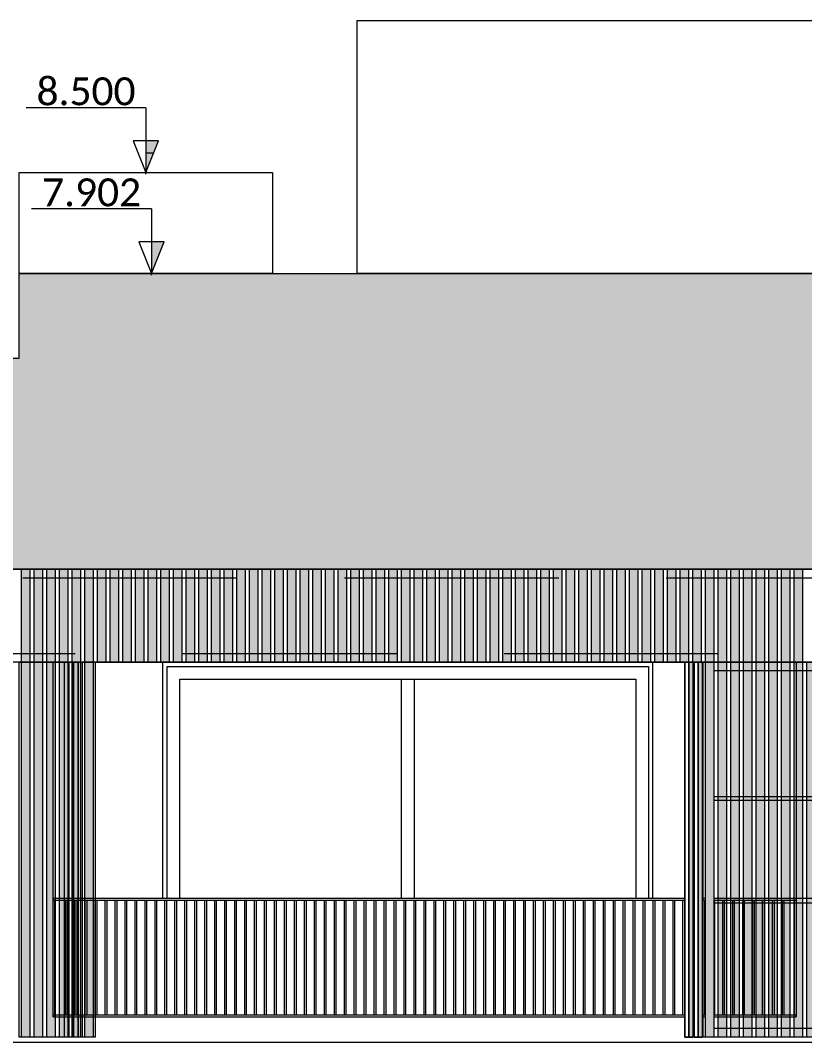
# Model space of a CAD drawing. Header units: metres. Extents: x -197 to 1099, y -24 to 14.
# Drawn here: x 746.5 to 751.15, y 3.36 to 9.4 of the extents above; entities that cross this region are included whole.
import ezdxf
from ezdxf.enums import TextEntityAlignment as Align

# ---------------------------------------------------------------- set-up
doc = ezdxf.new("R2010")
doc.units = ezdxf.units.M
doc.header["$LTSCALE"] = 0.001
doc.header["$PDMODE"] = 34
doc.header["$PDSIZE"] = 0.01
doc.linetypes.add('HIDDENX2', pattern=[19.05, 12.7, -6.35])
doc.layers.get('0').update_dxf_attribs({"lineweight": 13, "true_color": 0x000000})
for name, color, linetype, lineweight, true_color in [('Jach-Anotaciones-CalidaddeLínea  0.13', 7, 'Continuous', 13, 0x000000), ('Jach-Anotaciones-CalidaddeLínea 0.09', 7, 'Continuous', 9, 0x000000), ('Jach-Anotaciones-CalidaddeLínea 0.18', 7, 'Continuous', 18, 0x000000), ('Jach-Anotaciones-Hatch-Lum40%', 7, 'Continuous', 13, 0x999999), ('Jach-Anotaciones-Hatch-Lum50%', 9, 'Continuous', 13, 0x808080), ('JACH-Anotaciones-Textos-Lum75% @ 0.075', 7, 'Continuous', 13, 0x404040), ('JACH-Arq-Lineas-Proyeccion', 250, 'HIDDENX2', 13, 0x333333), ('JACH-Arq-Muros03Bajos', 7, 'Continuous', 13, 0x404040), ('JACH-Arq-Ventanas-BajasyPisoTecho', 7, 'Continuous', 13, 0x404040)]:
    doc.layers.add(name, color=color, linetype=linetype, lineweight=lineweight, true_color=true_color)
doc.styles.add('02a-Calibri-JACH(1.8mm)', font='calibri.ttf', dxfattribs={"height": 2.2})
pattern_1 = [(0, (169.421, 45.032), (0, 6.985), [5.08, -1.905]), (90, (169.421, 45.032), (-6.985, 4e-16), [5.08, -1.905])]

# ---------------------------------------------------------------- blocks, each defined once
blk = doc.blocks.new('A$Cb2f9599b')
at = {"lineweight": 0, "ltscale": 100}
blk.add_wipeout([(-0.0845, 2.091), (-0.0595, 2.091), (-0.0595, -0.129), (-0.0845, -0.129)], dxfattribs=at)
blk.add_wipeout([(-0.1095, 2.091), (-0.0845, 2.091), (-0.0845, -0.129), (-0.1095, -0.129)], dxfattribs=at)
at = {"layer": 'Jach-Anotaciones-Hatch-Lum40%', "lineweight": 0, "ltscale": 100}
h = blk.add_hatch(color=256, dxfattribs=at)
h.dxf.hatch_style = 1
h.paths.add_polyline_path([(-0.1095, 2.091), (-0.0845, 2.091), (-0.0845, -0.129), (-0.1095, -0.129)])
at = {"layer": 'Jach-Anotaciones-CalidaddeLínea 0.09', "lineweight": 0, "ltscale": 100}
for points in [[(-0.1095, 2.091), (-0.0845, 2.091), (-0.0845, -0.129), (-0.1095, -0.129)], [(-0.0845, 2.091), (-0.0595, 2.091), (-0.0595, -0.129), (-0.0845, -0.129)]]:
    blk.add_lwpolyline(points, close=True, dxfattribs=at)
blk = doc.blocks.new('A$Cbd59a7a6')
at = {"layer": 'Jach-Anotaciones-Hatch-Lum40%', "lineweight": 0, "ltscale": 100}
h = blk.add_hatch(color=256, dxfattribs=at)
h.dxf.hatch_style = 1
h.paths.add_polyline_path([(3.6125, -0.55), (3.6625, -0.55), (3.6625, -2.77), (3.6125, -2.77)])
h = blk.add_hatch(color=256, dxfattribs=at)
h.dxf.hatch_style = 1
h.paths.add_polyline_path([(3.6875, -0.55), (3.7375, -0.55), (3.7375, -2.77), (3.6875, -2.77)])
h = blk.add_hatch(color=256, dxfattribs=at)
h.dxf.hatch_style = 1
h.paths.add_polyline_path([(3.7625, -0.55), (3.8125, -0.55), (3.8125, -2.77), (3.7625, -2.77)])
h = blk.add_hatch(color=256, dxfattribs=at)
h.dxf.hatch_style = 1
h.paths.add_polyline_path([(3.8375, -0.55), (3.8875, -0.55), (3.8875, -2.77), (3.8375, -2.77)])
h = blk.add_hatch(color=256, dxfattribs=at)
h.dxf.hatch_style = 1
h.paths.add_polyline_path([(3.9125, -0.55), (3.9625, -0.55), (3.9625, -2.77), (3.9125, -2.77)])
h = blk.add_hatch(color=256, dxfattribs=at)
h.dxf.hatch_style = 1
h.paths.add_polyline_path([(3.9875, -0.55), (4.0375, -0.55), (4.0375, -2.77), (3.9875, -2.77)])
at = {"layer": 'Jach-Anotaciones-CalidaddeLínea 0.09', "lineweight": 0, "ltscale": 100}
for points in [[(3.6125, -0.55), (3.6625, -0.55), (3.6625, -2.77), (3.6125, -2.77)], [(3.6875, -0.55), (3.7375, -0.55), (3.7375, -2.77), (3.6875, -2.77)], [(3.7625, -0.55), (3.8125, -0.55), (3.8125, -2.77), (3.7625, -2.77)], [(3.8375, -0.55), (3.8875, -0.55), (3.8875, -2.77), (3.8375, -2.77)], [(3.9125, -0.55), (3.9625, -0.55), (3.9625, -2.77), (3.9125, -2.77)], [(3.9875, -0.55), (4.0375, -0.55), (4.0375, -2.77), (3.9875, -2.77)]]:
    blk.add_lwpolyline(points, close=True, dxfattribs=at)
at = {"layer": 'Jach-Anotaciones-CalidaddeLínea 0.18', "lineweight": 0, "ltscale": 100}
blk.add_lwpolyline([(3.6, -0.55), (4.05, -0.55), (4.05, -2.77), (3.6, -2.77)], close=True, dxfattribs=at)
blk = doc.blocks.new('A$Ceb0e9d90')
at = {"layer": 'Jach-Anotaciones-Hatch-Lum40%', "lineweight": 0, "ltscale": 100}
h = blk.add_hatch(color=256, dxfattribs=at)
h.dxf.hatch_style = 1
h.paths.add_polyline_path([(0.0875, 2.1), (0.1375, 2.1), (0.1375, -0.12), (0.0875, -0.12)])
h = blk.add_hatch(color=256, dxfattribs=at)
h.dxf.hatch_style = 1
h.paths.add_polyline_path([(0.1625, 2.1), (0.2125, 2.1), (0.2125, -0.12), (0.1625, -0.12)])
h = blk.add_hatch(color=256, dxfattribs=at)
h.dxf.hatch_style = 1
h.paths.add_polyline_path([(0.2375, 2.1), (0.2875, 2.1), (0.2875, -0.12), (0.2375, -0.12)])
h = blk.add_hatch(color=256, dxfattribs=at)
h.dxf.hatch_style = 1
h.paths.add_polyline_path([(0.3125, 2.1), (0.3625, 2.1), (0.3625, -0.12), (0.3125, -0.12)])
h = blk.add_hatch(color=256, dxfattribs=at)
h.dxf.hatch_style = 1
h.paths.add_polyline_path([(0.3875, 2.1), (0.4375, 2.1), (0.4375, -0.12), (0.3875, -0.12)])
h = blk.add_hatch(color=256, dxfattribs=at)
h.dxf.hatch_style = 1
h.paths.add_polyline_path([(0.4625, 2.1), (0.5125, 2.1), (0.5125, -0.12), (0.4625, -0.12)])
h = blk.add_hatch(color=256, dxfattribs=at)
h.dxf.hatch_style = 1
h.paths.add_polyline_path([(0.5375, 2.1), (0.5875, 2.1), (0.5875, -0.12), (0.5375, -0.12)])
h = blk.add_hatch(color=256, dxfattribs=at)
h.dxf.hatch_style = 1
h.paths.add_polyline_path([(0.6125, 2.1), (0.6625, 2.1), (0.6625, -0.12), (0.6125, -0.12)])
h = blk.add_hatch(color=256, dxfattribs=at)
h.dxf.hatch_style = 1
h.paths.add_polyline_path([(0.6875, 2.1), (0.7375, 2.1), (0.7375, -0.12), (0.6875, -0.12)])
h = blk.add_hatch(color=256, dxfattribs=at)
h.dxf.hatch_style = 1
h.paths.add_polyline_path([(0.7625, 2.1), (0.8125, 2.1), (0.8125, -0.12), (0.7625, -0.12)])
h = blk.add_hatch(color=256, dxfattribs=at)
h.dxf.hatch_style = 1
h.paths.add_polyline_path([(0.8375, 2.1), (0.8875, 2.1), (0.8875, -0.12), (0.8375, -0.12)])
at = {"layer": 'Jach-Anotaciones-CalidaddeLínea 0.09', "lineweight": 0, "ltscale": 100}
for points in [[(0.0875, 2.1), (0.1375, 2.1), (0.1375, -0.12), (0.0875, -0.12)], [(0.1625, 2.1), (0.2125, 2.1), (0.2125, -0.12), (0.1625, -0.12)], [(0.2375, 2.1), (0.2875, 2.1), (0.2875, -0.12), (0.2375, -0.12)], [(0.3125, 2.1), (0.3625, 2.1), (0.3625, -0.12), (0.3125, -0.12)], [(0.3875, 2.1), (0.4375, 2.1), (0.4375, -0.12), (0.3875, -0.12)], [(0.4625, 2.1), (0.5125, 2.1), (0.5125, -0.12), (0.4625, -0.12)], [(0.5375, 2.1), (0.5875, 2.1), (0.5875, -0.12), (0.5375, -0.12)], [(0.6125, 2.1), (0.6625, 2.1), (0.6625, -0.12), (0.6125, -0.12)], [(0.6875, 2.1), (0.7375, 2.1), (0.7375, -0.12), (0.6875, -0.12)], [(0.7625, 2.1), (0.8125, 2.1), (0.8125, -0.12), (0.7625, -0.12)], [(0.8375, 2.1), (0.8875, 2.1), (0.8875, -0.12), (0.8375, -0.12)]]:
    blk.add_lwpolyline(points, close=True, dxfattribs=at)
at = {"layer": 'Jach-Anotaciones-CalidaddeLínea 0.18', "lineweight": 0, "ltscale": 100}
blk.add_lwpolyline([(0, 2.1), (0.9, 2.1), (0.9, -0.12), (0, -0.12)], close=True, dxfattribs=at)
at = {"layer": 'JACH-Arq-Lineas-Proyeccion', "lineweight": 0, "ltscale": 100}
for points in [[(0.05, 2.05), (0.85, 2.05), (0.85, -0.07), (0.05, -0.07)], [(0.05, 1.305), (0.85, 1.305), (0.85, 1.28), (0.05, 1.28)], [(0.05, 0.675), (0.85, 0.675), (0.85, 0.7), (0.05, 0.7)]]:
    blk.add_lwpolyline(points, close=True, dxfattribs=at)
at = {"lineweight": 0, "ltscale": 100}
blk.add_wipeout([(0.0125, 2.1), (0.0625, 2.1), (0.0625, -0.12), (0.0125, -0.12)], dxfattribs=at)
at = {"layer": 'Jach-Anotaciones-Hatch-Lum40%', "lineweight": 0, "ltscale": 100}
h = blk.add_hatch(color=256, dxfattribs=at)
h.dxf.hatch_style = 1
h.paths.add_polyline_path([(0.0125, 2.1), (0.0625, 2.1), (0.0625, -0.12), (0.0125, -0.12)])
at = {"layer": 'Jach-Anotaciones-CalidaddeLínea 0.09', "lineweight": 0, "ltscale": 100}
blk.add_lwpolyline([(0.0125, 2.1), (0.0625, 2.1), (0.0625, -0.12), (0.0125, -0.12)], close=True, dxfattribs=at)
blk = doc.blocks.new('A$C598ee789')
at = {"layer": 'Jach-Anotaciones-Hatch-Lum40%', "lineweight": 0, "ltscale": 100}
h = blk.add_hatch(color=256, dxfattribs=at)
h.dxf.hatch_style = 1
h.paths.add_polyline_path([(-7.8375, -2), (-7.7875, -2), (-7.7875, -2.55), (-7.8375, -2.55)])
h = blk.add_hatch(color=256, dxfattribs=at)
h.dxf.hatch_style = 1
h.paths.add_polyline_path([(-7.7625, -2), (-7.7125, -2), (-7.7125, -2.55), (-7.7625, -2.55)])
h = blk.add_hatch(color=256, dxfattribs=at)
h.dxf.hatch_style = 1
h.paths.add_polyline_path([(-7.6875, -2), (-7.6375, -2), (-7.6375, -2.55), (-7.6875, -2.55)])
h = blk.add_hatch(color=256, dxfattribs=at)
h.dxf.hatch_style = 1
h.paths.add_polyline_path([(-7.6125, -2), (-7.5625, -2), (-7.5625, -2.55), (-7.6125, -2.55)])
h = blk.add_hatch(color=256, dxfattribs=at)
h.dxf.hatch_style = 1
h.paths.add_polyline_path([(-7.5375, -2), (-7.4875, -2), (-7.4875, -2.55), (-7.5375, -2.55)])
h = blk.add_hatch(color=256, dxfattribs=at)
h.dxf.hatch_style = 1
h.paths.add_polyline_path([(-7.4625, -2), (-7.4125, -2), (-7.4125, -2.55), (-7.4625, -2.55)])
h = blk.add_hatch(color=256, dxfattribs=at)
h.dxf.hatch_style = 1
h.paths.add_polyline_path([(-7.3875, -2), (-7.3375, -2), (-7.3375, -2.55), (-7.3875, -2.55)])
h = blk.add_hatch(color=256, dxfattribs=at)
h.dxf.hatch_style = 1
h.paths.add_polyline_path([(-7.3125, -2), (-7.2625, -2), (-7.2625, -2.55), (-7.3125, -2.55)])
h = blk.add_hatch(color=256, dxfattribs=at)
h.dxf.hatch_style = 1
h.paths.add_polyline_path([(-7.2375, -2), (-7.1875, -2), (-7.1875, -2.55), (-7.2375, -2.55)])
h = blk.add_hatch(color=256, dxfattribs=at)
h.dxf.hatch_style = 1
h.paths.add_polyline_path([(-7.1625, -2), (-7.1125, -2), (-7.1125, -2.55), (-7.1625, -2.55)])
h = blk.add_hatch(color=256, dxfattribs=at)
h.dxf.hatch_style = 1
h.paths.add_polyline_path([(-7.0875, -2), (-7.0375, -2), (-7.0375, -2.55), (-7.0875, -2.55)])
h = blk.add_hatch(color=256, dxfattribs=at)
h.dxf.hatch_style = 1
h.paths.add_polyline_path([(-7.0125, -2), (-6.9625, -2), (-6.9625, -2.55), (-7.0125, -2.55)])
h = blk.add_hatch(color=256, dxfattribs=at)
h.dxf.hatch_style = 1
h.paths.add_polyline_path([(-6.9375, -2), (-6.8875, -2), (-6.8875, -2.55), (-6.9375, -2.55)])
h = blk.add_hatch(color=256, dxfattribs=at)
h.dxf.hatch_style = 1
h.paths.add_polyline_path([(-6.8625, -2), (-6.8125, -2), (-6.8125, -2.55), (-6.8625, -2.55)])
h = blk.add_hatch(color=256, dxfattribs=at)
h.dxf.hatch_style = 1
h.paths.add_polyline_path([(-6.7875, -2), (-6.7375, -2), (-6.7375, -2.55), (-6.7875, -2.55)])
h = blk.add_hatch(color=256, dxfattribs=at)
h.dxf.hatch_style = 1
h.paths.add_polyline_path([(-6.7125, -2), (-6.6625, -2), (-6.6625, -2.55), (-6.7125, -2.55)])
h = blk.add_hatch(color=256, dxfattribs=at)
h.dxf.hatch_style = 1
h.paths.add_polyline_path([(-6.6375, -2), (-6.5875, -2), (-6.5875, -2.55), (-6.6375, -2.55)])
h = blk.add_hatch(color=256, dxfattribs=at)
h.dxf.hatch_style = 1
h.paths.add_polyline_path([(-6.5625, -2), (-6.5125, -2), (-6.5125, -2.55), (-6.5625, -2.55)])
h = blk.add_hatch(color=256, dxfattribs=at)
h.dxf.hatch_style = 1
h.paths.add_polyline_path([(-6.4875, -2), (-6.4375, -2), (-6.4375, -2.55), (-6.4875, -2.55)])
h = blk.add_hatch(color=256, dxfattribs=at)
h.dxf.hatch_style = 1
h.paths.add_polyline_path([(-6.4125, -2), (-6.3625, -2), (-6.3625, -2.55), (-6.4125, -2.55)])
h = blk.add_hatch(color=256, dxfattribs=at)
h.dxf.hatch_style = 1
h.paths.add_polyline_path([(-6.3375, -2), (-6.2875, -2), (-6.2875, -2.55), (-6.3375, -2.55)])
h = blk.add_hatch(color=256, dxfattribs=at)
h.dxf.hatch_style = 1
h.paths.add_polyline_path([(-6.2625, -2), (-6.2125, -2), (-6.2125, -2.55), (-6.2625, -2.55)])
h = blk.add_hatch(color=256, dxfattribs=at)
h.dxf.hatch_style = 1
h.paths.add_polyline_path([(-6.1875, -2), (-6.1375, -2), (-6.1375, -2.55), (-6.1875, -2.55)])
h = blk.add_hatch(color=256, dxfattribs=at)
h.dxf.hatch_style = 1
h.paths.add_polyline_path([(-6.1125, -2), (-6.0625, -2), (-6.0625, -2.55), (-6.1125, -2.55)])
h = blk.add_hatch(color=256, dxfattribs=at)
h.dxf.hatch_style = 1
h.paths.add_polyline_path([(-6.0375, -2), (-5.9875, -2), (-5.9875, -2.55), (-6.0375, -2.55)])
h = blk.add_hatch(color=256, dxfattribs=at)
h.dxf.hatch_style = 1
h.paths.add_polyline_path([(-5.9625, -2), (-5.9125, -2), (-5.9125, -2.55), (-5.9625, -2.55)])
h = blk.add_hatch(color=256, dxfattribs=at)
h.dxf.hatch_style = 1
h.paths.add_polyline_path([(-5.8875, -2), (-5.8375, -2), (-5.8375, -2.55), (-5.8875, -2.55)])
h = blk.add_hatch(color=256, dxfattribs=at)
h.dxf.hatch_style = 1
h.paths.add_polyline_path([(-5.8125, -2), (-5.7625, -2), (-5.7625, -2.55), (-5.8125, -2.55)])
h = blk.add_hatch(color=256, dxfattribs=at)
h.dxf.hatch_style = 1
h.paths.add_polyline_path([(-5.7375, -2), (-5.6875, -2), (-5.6875, -2.55), (-5.7375, -2.55)])
h = blk.add_hatch(color=256, dxfattribs=at)
h.dxf.hatch_style = 1
h.paths.add_polyline_path([(-5.6625, -2), (-5.6125, -2), (-5.6125, -2.55), (-5.6625, -2.55)])
h = blk.add_hatch(color=256, dxfattribs=at)
h.dxf.hatch_style = 1
h.paths.add_polyline_path([(-5.5875, -2), (-5.5375, -2), (-5.5375, -2.55), (-5.5875, -2.55)])
h = blk.add_hatch(color=256, dxfattribs=at)
h.dxf.hatch_style = 1
h.paths.add_polyline_path([(-5.5125, -2), (-5.4625, -2), (-5.4625, -2.55), (-5.5125, -2.55)])
h = blk.add_hatch(color=256, dxfattribs=at)
h.dxf.hatch_style = 1
h.paths.add_polyline_path([(-5.4375, -2), (-5.3875, -2), (-5.3875, -2.55), (-5.4375, -2.55)])
h = blk.add_hatch(color=256, dxfattribs=at)
h.dxf.hatch_style = 1
h.paths.add_polyline_path([(-5.3625, -2), (-5.3125, -2), (-5.3125, -2.55), (-5.3625, -2.55)])
h = blk.add_hatch(color=256, dxfattribs=at)
h.dxf.hatch_style = 1
h.paths.add_polyline_path([(-5.2875, -2), (-5.2375, -2), (-5.2375, -2.55), (-5.2875, -2.55)])
h = blk.add_hatch(color=256, dxfattribs=at)
h.dxf.hatch_style = 1
h.paths.add_polyline_path([(-5.2125, -2), (-5.1625, -2), (-5.1625, -2.55), (-5.2125, -2.55)])
h = blk.add_hatch(color=256, dxfattribs=at)
h.dxf.hatch_style = 1
h.paths.add_polyline_path([(-5.1375, -2), (-5.0875, -2), (-5.0875, -2.55), (-5.1375, -2.55)])
h = blk.add_hatch(color=256, dxfattribs=at)
h.dxf.hatch_style = 1
h.paths.add_polyline_path([(-5.0625, -2), (-5.0125, -2), (-5.0125, -2.55), (-5.0625, -2.55)])
h = blk.add_hatch(color=256, dxfattribs=at)
h.dxf.hatch_style = 1
h.paths.add_polyline_path([(-4.9875, -2), (-4.9375, -2), (-4.9375, -2.55), (-4.9875, -2.55)])
h = blk.add_hatch(color=256, dxfattribs=at)
h.dxf.hatch_style = 1
h.paths.add_polyline_path([(-4.9125, -2), (-4.8625, -2), (-4.8625, -2.55), (-4.9125, -2.55)])
h = blk.add_hatch(color=256, dxfattribs=at)
h.dxf.hatch_style = 1
h.paths.add_polyline_path([(-4.8375, -2), (-4.7875, -2), (-4.7875, -2.55), (-4.8375, -2.55)])
h = blk.add_hatch(color=256, dxfattribs=at)
h.dxf.hatch_style = 1
h.paths.add_polyline_path([(-4.7625, -2), (-4.7125, -2), (-4.7125, -2.55), (-4.7625, -2.55)])
h = blk.add_hatch(color=256, dxfattribs=at)
h.dxf.hatch_style = 1
h.paths.add_polyline_path([(-4.6875, -2), (-4.6375, -2), (-4.6375, -2.55), (-4.6875, -2.55)])
h = blk.add_hatch(color=256, dxfattribs=at)
h.dxf.hatch_style = 1
h.paths.add_polyline_path([(-4.6125, -2), (-4.5625, -2), (-4.5625, -2.55), (-4.6125, -2.55)])
h = blk.add_hatch(color=256, dxfattribs=at)
h.dxf.hatch_style = 1
h.paths.add_polyline_path([(-4.5375, -2), (-4.4875, -2), (-4.4875, -2.55), (-4.5375, -2.55)])
h = blk.add_hatch(color=256, dxfattribs=at)
h.dxf.hatch_style = 1
h.paths.add_polyline_path([(-4.4625, -2), (-4.4125, -2), (-4.4125, -2.55), (-4.4625, -2.55)])
h = blk.add_hatch(color=256, dxfattribs=at)
h.dxf.hatch_style = 1
h.paths.add_polyline_path([(-4.3875, -2), (-4.3375, -2), (-4.3375, -2.55), (-4.3875, -2.55)])
h = blk.add_hatch(color=256, dxfattribs=at)
h.dxf.hatch_style = 1
h.paths.add_polyline_path([(-4.3125, -2), (-4.2625, -2), (-4.2625, -2.55), (-4.3125, -2.55)])
h = blk.add_hatch(color=256, dxfattribs=at)
h.dxf.hatch_style = 1
h.paths.add_polyline_path([(-4.2375, -2), (-4.1875, -2), (-4.1875, -2.55), (-4.2375, -2.55)])
h = blk.add_hatch(color=256, dxfattribs=at)
h.dxf.hatch_style = 1
h.paths.add_polyline_path([(-4.1625, -2), (-4.1125, -2), (-4.1125, -2.55), (-4.1625, -2.55)])
h = blk.add_hatch(color=256, dxfattribs=at)
h.dxf.hatch_style = 1
h.paths.add_polyline_path([(-4.0875, -2), (-4.0375, -2), (-4.0375, -2.55), (-4.0875, -2.55)])
h = blk.add_hatch(color=256, dxfattribs=at)
h.dxf.hatch_style = 1
h.paths.add_polyline_path([(-4.0125, -2), (-3.9625, -2), (-3.9625, -2.55), (-4.0125, -2.55)])
h = blk.add_hatch(color=256, dxfattribs=at)
h.dxf.hatch_style = 1
h.paths.add_polyline_path([(-3.9375, -2), (-3.8875, -2), (-3.8875, -2.55), (-3.9375, -2.55)])
h = blk.add_hatch(color=256, dxfattribs=at)
h.dxf.hatch_style = 1
h.paths.add_polyline_path([(-3.8625, -2), (-3.8125, -2), (-3.8125, -2.55), (-3.8625, -2.55)])
h = blk.add_hatch(color=256, dxfattribs=at)
h.dxf.hatch_style = 1
h.paths.add_polyline_path([(-3.7875, -2), (-3.7375, -2), (-3.7375, -2.55), (-3.7875, -2.55)])
h = blk.add_hatch(color=256, dxfattribs=at)
h.dxf.hatch_style = 1
h.paths.add_polyline_path([(-3.7125, -2), (-3.6625, -2), (-3.6625, -2.55), (-3.7125, -2.55)])
h = blk.add_hatch(color=256, dxfattribs=at)
h.dxf.hatch_style = 1
h.paths.add_polyline_path([(-3.6375, -2), (-3.5875, -2), (-3.5875, -2.55), (-3.6375, -2.55)])
h = blk.add_hatch(color=256, dxfattribs=at)
h.dxf.hatch_style = 1
h.paths.add_polyline_path([(-3.5625, -2), (-3.5125, -2), (-3.5125, -2.55), (-3.5625, -2.55)])
h = blk.add_hatch(color=256, dxfattribs=at)
h.dxf.hatch_style = 1
h.paths.add_polyline_path([(-3.4875, -2), (-3.4375, -2), (-3.4375, -2.55), (-3.4875, -2.55)])
h = blk.add_hatch(color=256, dxfattribs=at)
h.dxf.hatch_style = 1
h.paths.add_polyline_path([(-3.4125, -2), (-3.3625, -2), (-3.3625, -2.55), (-3.4125, -2.55)])
h = blk.add_hatch(color=256, dxfattribs=at)
h.dxf.hatch_style = 1
h.paths.add_polyline_path([(-3.3375, -2), (-3.2875, -2), (-3.2875, -2.55), (-3.3375, -2.55)])
h = blk.add_hatch(color=256, dxfattribs=at)
h.dxf.hatch_style = 1
h.paths.add_polyline_path([(-3.2625, -2), (-3.2125, -2), (-3.2125, -2.55), (-3.2625, -2.55)])
at = {"layer": 'Jach-Anotaciones-CalidaddeLínea 0.09', "lineweight": 0, "ltscale": 100}
for points in [[(-7.8375, -2), (-7.7875, -2), (-7.7875, -2.55), (-7.8375, -2.55)], [(-7.7625, -2), (-7.7125, -2), (-7.7125, -2.55), (-7.7625, -2.55)], [(-7.6875, -2), (-7.6375, -2), (-7.6375, -2.55), (-7.6875, -2.55)], [(-7.6125, -2), (-7.5625, -2), (-7.5625, -2.55), (-7.6125, -2.55)], [(-7.5375, -2), (-7.4875, -2), (-7.4875, -2.55), (-7.5375, -2.55)], [(-7.4625, -2), (-7.4125, -2), (-7.4125, -2.55), (-7.4625, -2.55)], [(-7.3875, -2), (-7.3375, -2), (-7.3375, -2.55), (-7.3875, -2.55)], [(-7.3125, -2), (-7.2625, -2), (-7.2625, -2.55), (-7.3125, -2.55)], [(-7.2375, -2), (-7.1875, -2), (-7.1875, -2.55), (-7.2375, -2.55)], [(-7.1625, -2), (-7.1125, -2), (-7.1125, -2.55), (-7.1625, -2.55)], [(-7.0875, -2), (-7.0375, -2), (-7.0375, -2.55), (-7.0875, -2.55)], [(-7.0125, -2), (-6.9625, -2), (-6.9625, -2.55), (-7.0125, -2.55)], [(-6.9375, -2), (-6.8875, -2), (-6.8875, -2.55), (-6.9375, -2.55)], [(-6.8625, -2), (-6.8125, -2), (-6.8125, -2.55), (-6.8625, -2.55)], [(-6.7875, -2), (-6.7375, -2), (-6.7375, -2.55), (-6.7875, -2.55)], [(-6.7125, -2), (-6.6625, -2), (-6.6625, -2.55), (-6.7125, -2.55)], [(-6.6375, -2), (-6.5875, -2), (-6.5875, -2.55), (-6.6375, -2.55)], [(-6.5625, -2), (-6.5125, -2), (-6.5125, -2.55), (-6.5625, -2.55)], [(-6.4875, -2), (-6.4375, -2), (-6.4375, -2.55), (-6.4875, -2.55)], [(-6.4125, -2), (-6.3625, -2), (-6.3625, -2.55), (-6.4125, -2.55)], [(-6.3375, -2), (-6.2875, -2), (-6.2875, -2.55), (-6.3375, -2.55)], [(-6.2625, -2), (-6.2125, -2), (-6.2125, -2.55), (-6.2625, -2.55)], [(-6.1875, -2), (-6.1375, -2), (-6.1375, -2.55), (-6.1875, -2.55)], [(-6.1125, -2), (-6.0625, -2), (-6.0625, -2.55), (-6.1125, -2.55)], [(-6.0375, -2), (-5.9875, -2), (-5.9875, -2.55), (-6.0375, -2.55)], [(-5.9625, -2), (-5.9125, -2), (-5.9125, -2.55), (-5.9625, -2.55)], [(-5.8875, -2), (-5.8375, -2), (-5.8375, -2.55), (-5.8875, -2.55)], [(-5.8125, -2), (-5.7625, -2), (-5.7625, -2.55), (-5.8125, -2.55)], [(-5.7375, -2), (-5.6875, -2), (-5.6875, -2.55), (-5.7375, -2.55)], [(-5.6625, -2), (-5.6125, -2), (-5.6125, -2.55), (-5.6625, -2.55)], [(-5.5875, -2), (-5.5375, -2), (-5.5375, -2.55), (-5.5875, -2.55)], [(-5.5125, -2), (-5.4625, -2), (-5.4625, -2.55), (-5.5125, -2.55)], [(-5.4375, -2), (-5.3875, -2), (-5.3875, -2.55), (-5.4375, -2.55)], [(-5.3625, -2), (-5.3125, -2), (-5.3125, -2.55), (-5.3625, -2.55)], [(-5.2875, -2), (-5.2375, -2), (-5.2375, -2.55), (-5.2875, -2.55)], [(-5.2125, -2), (-5.1625, -2), (-5.1625, -2.55), (-5.2125, -2.55)], [(-5.1375, -2), (-5.0875, -2), (-5.0875, -2.55), (-5.1375, -2.55)], [(-5.0625, -2), (-5.0125, -2), (-5.0125, -2.55), (-5.0625, -2.55)], [(-4.9875, -2), (-4.9375, -2), (-4.9375, -2.55), (-4.9875, -2.55)], [(-4.9125, -2), (-4.8625, -2), (-4.8625, -2.55), (-4.9125, -2.55)], [(-4.8375, -2), (-4.7875, -2), (-4.7875, -2.55), (-4.8375, -2.55)], [(-4.7625, -2), (-4.7125, -2), (-4.7125, -2.55), (-4.7625, -2.55)], [(-4.6875, -2), (-4.6375, -2), (-4.6375, -2.55), (-4.6875, -2.55)], [(-4.6125, -2), (-4.5625, -2), (-4.5625, -2.55), (-4.6125, -2.55)], [(-4.5375, -2), (-4.4875, -2), (-4.4875, -2.55), (-4.5375, -2.55)], [(-4.4625, -2), (-4.4125, -2), (-4.4125, -2.55), (-4.4625, -2.55)], [(-4.3875, -2), (-4.3375, -2), (-4.3375, -2.55), (-4.3875, -2.55)], [(-4.3125, -2), (-4.2625, -2), (-4.2625, -2.55), (-4.3125, -2.55)], [(-4.2375, -2), (-4.1875, -2), (-4.1875, -2.55), (-4.2375, -2.55)], [(-4.1625, -2), (-4.1125, -2), (-4.1125, -2.55), (-4.1625, -2.55)], [(-4.0875, -2), (-4.0375, -2), (-4.0375, -2.55), (-4.0875, -2.55)], [(-4.0125, -2), (-3.9625, -2), (-3.9625, -2.55), (-4.0125, -2.55)], [(-3.9375, -2), (-3.8875, -2), (-3.8875, -2.55), (-3.9375, -2.55)], [(-3.8625, -2), (-3.8125, -2), (-3.8125, -2.55), (-3.8625, -2.55)], [(-3.7875, -2), (-3.7375, -2), (-3.7375, -2.55), (-3.7875, -2.55)], [(-3.7125, -2), (-3.6625, -2), (-3.6625, -2.55), (-3.7125, -2.55)], [(-3.6375, -2), (-3.5875, -2), (-3.5875, -2.55), (-3.6375, -2.55)], [(-3.5625, -2), (-3.5125, -2), (-3.5125, -2.55), (-3.5625, -2.55)], [(-3.4875, -2), (-3.4375, -2), (-3.4375, -2.55), (-3.4875, -2.55)], [(-3.4125, -2), (-3.3625, -2), (-3.3625, -2.55), (-3.4125, -2.55)], [(-3.3375, -2), (-3.2875, -2), (-3.2875, -2.55), (-3.3375, -2.55)], [(-3.2625, -2), (-3.2125, -2), (-3.2125, -2.55), (-3.2625, -2.55)]]:
    blk.add_lwpolyline(points, close=True, dxfattribs=at)
at = {"layer": 'Jach-Anotaciones-CalidaddeLínea 0.18', "lineweight": 0, "ltscale": 100}
blk.add_lwpolyline([(-15.5, -2), (0.15, -2), (0.15, -2.55), (-15.5, -2.55)], close=True, dxfattribs=at)
at = {"layer": 'JACH-Arq-Lineas-Proyeccion', "lineweight": 0, "ltscale": 100}
blk.add_lwpolyline([(-15.45, -2.05), (0.1, -2.05), (0.1, -2.5), (-15.45, -2.5)], close=True, dxfattribs=at)
blk = doc.blocks.new('A$C55ff94a2')
at = {"lineweight": 0, "ltscale": 100}
for name, p in [('A$Cbd59a7a6', (-11.45, -2)), ('A$Ceb0e9d90', (-3.8, -4.65))]:
    blk.add_blockref(name, p, dxfattribs=at)
blk.add_blockref('A$C598ee789', (0, 0), dxfattribs=at)
blk = doc.blocks.new('A$Ccf8239d7')
at = {"layer": 'JACH-Arq-Ventanas-BajasyPisoTecho', "ltscale": 100}
blk.add_blockref('A$C55ff94a2', (15.5, 2), dxfattribs=at)
blk = doc.blocks.new('*U280')
at = {"lineweight": 0, "ltscale": 100}
h = blk.add_hatch(dxfattribs=at)
h.set_pattern_fill('ANGLE', color=256)
h.set_pattern_definition(pattern_1)
h.paths.add_polyline_path([(0, 2.5), (0, 0), (1, 2.5)])
h = blk.add_hatch(color=256, dxfattribs=at)
h.dxf.hatch_style = 1
h.paths.add_polyline_path([(0, 2.5), (0, 0), (1, 2.5)])
for points in [[(0, 5.099), (-9.466, 5.099)], [(0, 5.099), (0, 1.25)]]:
    blk.add_lwpolyline(points, dxfattribs=at)
for points in [[(0, 0), (1, 2.5), (-1, 2.5)], [(0, 2.5), (0, 0), (1, 2.5)]]:
    blk.add_lwpolyline(points, close=True, dxfattribs=at)
blk.add_point((0, 0), dxfattribs=at)
at = {"lineweight": 0, "ltscale": 100, "style": '02a-Calibri-JACH(1.8mm)'}
blk.add_attdef('ALT', text='', height=2.2, dxfattribs=at).set_placement((-4.733, 6.401), align=Align.MIDDLE_CENTER)
blk = doc.blocks.new('*U281')
at = {"lineweight": 0, "ltscale": 100}
h = blk.add_hatch(dxfattribs=at)
h.set_pattern_fill('ANGLE', color=256)
h.set_pattern_definition(pattern_1)
h.paths.add_polyline_path([(0, 2.5), (0, 0), (1, 2.5)])
h = blk.add_hatch(color=256, dxfattribs=at)
h.dxf.hatch_style = 1
h.paths.add_polyline_path([(0, 2.5), (0, 0), (1, 2.5)])
for points in [[(0, 5.099), (-9.466, 5.099)], [(0, 5.099), (0, 1.25)]]:
    blk.add_lwpolyline(points, dxfattribs=at)
for points in [[(0, 0), (1, 2.5), (-1, 2.5)], [(0, 2.5), (0, 0), (1, 2.5)]]:
    blk.add_lwpolyline(points, close=True, dxfattribs=at)
blk.add_point((0, 0), dxfattribs=at)
at = {"lineweight": 0, "ltscale": 100, "style": '02a-Calibri-JACH(1.8mm)'}
blk.add_attdef('ALT', text='', height=2.2, dxfattribs=at).set_placement((-4.733, 6.401), align=Align.MIDDLE_CENTER)

msp = doc.modelspace()

# ---------------------------------------------------------------- hatches: boundary and pattern name
at = {"layer": 'Jach-Anotaciones-Hatch-Lum50%', "ltscale": 100}
h = msp.add_hatch(dxfattribs=at)
h.set_pattern_fill('218', color=256, scale=0.13, pattern_type=2)
h.set_pattern_definition([(0, (470.19928, 0.04875), (0.26, 0.13), [0.0325, -0.2275]), (0, (470.19928, 0.065), (0.26, 0.13), [0.0325, -0.0975]), (0, (470.32928, 0.08125), (0.26, 0.13), [0.0325, -0.2275]), (0, (470.13428, 0), (0.26, 0.13), [0.01625, -0.13, 0.01625, -0.0975]), (45, (470.15053, 0.0325), (0, 0.13), [0.02298097, -0.34471456]), (45, (470.13428, 0.08125), (0, 0.13), [0.016419, -0.35127653]), (45, (470.13428, 0.0975), (0, 0.13), [0.019695, -0.34800053]), (135, (470.29678, 0.0975), (1e-17, 0.13), [0.019695, -0.34800053]), (135, (470.29678, 0.08125), (1e-17, 0.13), [0.016419, -0.35127653]), (135, (470.28053, 0.0325), (1e-17, 0.13), [0.02298097, -0.34471456]), (26.56505, (470.16678, 0.0325), (-7e-12, 0.13), [0.0363361, -0.25435273]), (26.56505, (470.16678, 0.04875), (-7e-12, 0.13), [0.0363361, -0.25435273]), (26.56505, (470.10178, 0.065), (-7e-12, 0.13), [0.0363361, -0.25435273]), (26.56505, (470.10178, 0.08125), (-7e-12, 0.13), [0.0363361, -0.25435273]), (63.43495, (470.13428, 0), (7e-12, 0.13), [0.0363361, -0.54504157]), (63.43495, (470.15053, 0), (7e-12, 0.13), [0.0363361, -0.54504157]), (116.56505, (470.28053, 0), (-7e-12, 0.13), [0.0363361, -0.54504157]), (116.56505, (470.29678, 0), (-7e-12, 0.13), [0.0363361, -0.54504157]), (153.43495, (470.26428, 0.0325), (7e-12, 0.13), [0.0363361, -0.25435273]), (153.43495, (470.26428, 0.04875), (7e-12, 0.13), [0.0363361, -0.25435273]), (153.43495, (470.32928, 0.065), (7e-12, 0.13), [0.0363361, -0.25435273]), (153.43495, (470.32928, 0.08125), (7e-12, 0.13), [0.0363361, -0.25435273]), (82.8749837, (470.134282, 0), (6e-14, 0.13), [0.13101166, -1.96517535]), (97.1250163, (470.296782, 0), (-6e-14, 0.13), [0.13101166, -1.96517535])])
h.paths.add_polyline_path([(738.84687, 6.15), (738.84687, 7.4), (746.49687, 7.4), (746.49687, 7.90159), (751.24687, 7.90159), (751.24687, 6.15)])

# ---------------------------------------------------------------- linework, layer by layer
at = {"layer": 'Jach-Anotaciones-CalidaddeLínea  0.13', "ltscale": 100}
for points in [[(748.49687, 9.4), (751.24687, 9.4), (751.24687, 7.90159), (748.49687, 7.90159)], [(746.49687, 8.5), (747.99687, 8.5), (747.99687, 7.90159), (746.49687, 7.90159)], [(738.84687, 6.15), (738.84687, 7.4), (746.49687, 7.4), (746.49687, 7.90159), (751.24687, 7.90159), (751.24687, 6.15)], [(754.34687, 3.35), (754.34687, 3.5), (754.49687, 3.5), (754.49687, 6.15), (738.84687, 6.15), (738.84687, 7.55), (733.02077, 7.55), (733.02077, 3.5), (733.17077, 3.5), (733.17077, 3.35)], [(751.09687, 3.5), (746.69687, 3.5), (746.69687, 5.6), (751.09687, 5.6)], [(747.34687, 5.6), (750.24687, 5.6), (750.24687, 3.5), (747.34687, 3.5)], [(747.37187, 5.575), (750.22187, 5.575), (750.22187, 3.525), (747.37187, 3.525)], [(747.44687, 5.5), (750.14687, 5.5), (750.14687, 3.6), (747.44687, 3.6)]]:
    msp.add_lwpolyline(points, close=True, dxfattribs=at)
at = {"layer": 'JACH-Arq-Muros03Bajos', "ltscale": 100}
msp.add_lwpolyline([(746.69687, 4.2), (751.09687, 4.2), (751.09687, 3.5), (746.69687, 3.5)], close=True, dxfattribs=at)
msp.add_lwpolyline([(746.69687, 4.2), (751.09687, 4.2), (751.09687, 3.5), (746.69687, 3.5)], close=True, dxfattribs=at)
at = {"layer": 'JACH-Arq-Ventanas-BajasyPisoTecho', "ltscale": 100}
msp.add_lwpolyline([(748.75937, 5.5), (748.83437, 5.5), (748.83437, 3.6), (748.75937, 3.6)], close=True, dxfattribs=at)

# ---------------------------------------------------------------- block references
at = {"layer": 'JACH-Anotaciones-Textos-Lum75% @ 0.075', "ltscale": 100, "xscale": 0.075, "yscale": 0.075, "zscale": 0.075}
for name, p, values in [('*U280', (747.24687, 8.5), {'ALT': '8.500'}), ('*U281', (747.27966, 7.90159), {'ALT': '7.902'})]:
    msp.add_blockref(name, p, dxfattribs=at).add_auto_attribs(values)

# ---------------------------------------------------------------- next in the draw order: wipeouts: each hides what was drawn before it
at = {"ltscale": 100}
msp.add_wipeout([(746.69687, 4.2), (751.09687, 4.2), (751.09687, 3.5), (746.69687, 3.5)], dxfattribs=at).dxf.layer = 'JACH-Arq-Muros03Bajos'

# ---------------------------------------------------------------- next in the draw order: linework, layer by layer
at = {"layer": 'Jach-Anotaciones-CalidaddeLínea 0.09', "ltscale": 100}
for points in [[(746.69687, 4.191), (746.70587, 4.191), (746.70587, 3.509), (746.69687, 3.509)], [(746.94637, 4.191), (746.95537, 4.191), (746.95537, 3.509), (746.94637, 3.509)], [(747.00537, 4.191), (747.01437, 4.191), (747.01437, 3.509), (747.00537, 3.509)], [(747.06437, 4.191), (747.07337, 4.191), (747.07337, 3.509), (747.06437, 3.509)], [(747.12337, 4.191), (747.13237, 4.191), (747.13237, 3.509), (747.12337, 3.509)], [(747.18237, 4.191), (747.19137, 4.191), (747.19137, 3.509), (747.18237, 3.509)], [(747.24137, 4.191), (747.25037, 4.191), (747.25037, 3.509), (747.24137, 3.509)], [(747.30037, 4.191), (747.30937, 4.191), (747.30937, 3.509), (747.30037, 3.509)], [(747.35937, 4.191), (747.36837, 4.191), (747.36837, 3.509), (747.35937, 3.509)], [(747.41837, 4.191), (747.42737, 4.191), (747.42737, 3.509), (747.41837, 3.509)], [(747.47737, 4.191), (747.48637, 4.191), (747.48637, 3.509), (747.47737, 3.509)], [(747.53637, 4.191), (747.54537, 4.191), (747.54537, 3.509), (747.53637, 3.509)], [(747.59537, 4.191), (747.60437, 4.191), (747.60437, 3.509), (747.59537, 3.509)], [(747.65437, 4.191), (747.66337, 4.191), (747.66337, 3.509), (747.65437, 3.509)], [(747.71337, 4.191), (747.72237, 4.191), (747.72237, 3.509), (747.71337, 3.509)], [(747.77237, 4.191), (747.78137, 4.191), (747.78137, 3.509), (747.77237, 3.509)], [(747.83137, 4.191), (747.84037, 4.191), (747.84037, 3.509), (747.83137, 3.509)], [(747.89037, 4.191), (747.89937, 4.191), (747.89937, 3.509), (747.89037, 3.509)], [(747.94937, 4.191), (747.95837, 4.191), (747.95837, 3.509), (747.94937, 3.509)], [(748.00837, 4.191), (748.01737, 4.191), (748.01737, 3.509), (748.00837, 3.509)], [(748.06737, 4.191), (748.07637, 4.191), (748.07637, 3.509), (748.06737, 3.509)], [(748.12637, 4.191), (748.13537, 4.191), (748.13537, 3.509), (748.12637, 3.509)], [(748.18537, 4.191), (748.19437, 4.191), (748.19437, 3.509), (748.18537, 3.509)], [(748.24437, 4.191), (748.25337, 4.191), (748.25337, 3.509), (748.24437, 3.509)], [(748.30337, 4.191), (748.31237, 4.191), (748.31237, 3.509), (748.30337, 3.509)], [(748.36237, 4.191), (748.37137, 4.191), (748.37137, 3.509), (748.36237, 3.509)], [(748.42137, 4.191), (748.43037, 4.191), (748.43037, 3.509), (748.42137, 3.509)], [(748.48037, 4.191), (748.48937, 4.191), (748.48937, 3.509), (748.48037, 3.509)], [(748.53937, 4.191), (748.54837, 4.191), (748.54837, 3.509), (748.53937, 3.509)], [(748.59837, 4.191), (748.60737, 4.191), (748.60737, 3.509), (748.59837, 3.509)], [(748.65737, 4.191), (748.66637, 4.191), (748.66637, 3.509), (748.65737, 3.509)], [(748.71637, 4.191), (748.72537, 4.191), (748.72537, 3.509), (748.71637, 3.509)], [(748.77537, 4.191), (748.78437, 4.191), (748.78437, 3.509), (748.77537, 3.509)], [(748.83437, 4.191), (748.84337, 4.191), (748.84337, 3.509), (748.83437, 3.509)], [(748.89337, 4.191), (748.90237, 4.191), (748.90237, 3.509), (748.89337, 3.509)], [(748.95237, 4.191), (748.96137, 4.191), (748.96137, 3.509), (748.95237, 3.509)], [(749.01137, 4.191), (749.02037, 4.191), (749.02037, 3.509), (749.01137, 3.509)], [(749.07037, 4.191), (749.07937, 4.191), (749.07937, 3.509), (749.07037, 3.509)], [(749.12937, 4.191), (749.13837, 4.191), (749.13837, 3.509), (749.12937, 3.509)], [(749.18837, 4.191), (749.19737, 4.191), (749.19737, 3.509), (749.18837, 3.509)], [(749.24737, 4.191), (749.25637, 4.191), (749.25637, 3.509), (749.24737, 3.509)], [(749.30637, 4.191), (749.31537, 4.191), (749.31537, 3.509), (749.30637, 3.509)], [(749.36537, 4.191), (749.37437, 4.191), (749.37437, 3.509), (749.36537, 3.509)], [(749.42437, 4.191), (749.43337, 4.191), (749.43337, 3.509), (749.42437, 3.509)], [(749.48337, 4.191), (749.49237, 4.191), (749.49237, 3.509), (749.48337, 3.509)], [(749.54237, 4.191), (749.55137, 4.191), (749.55137, 3.509), (749.54237, 3.509)], [(749.60137, 4.191), (749.61037, 4.191), (749.61037, 3.509), (749.60137, 3.509)], [(749.66037, 4.191), (749.66937, 4.191), (749.66937, 3.509), (749.66037, 3.509)], [(749.71937, 4.191), (749.72837, 4.191), (749.72837, 3.509), (749.71937, 3.509)], [(749.77837, 4.191), (749.78737, 4.191), (749.78737, 3.509), (749.77837, 3.509)], [(749.83737, 4.191), (749.84637, 4.191), (749.84637, 3.509), (749.83737, 3.509)], [(749.89637, 4.191), (749.90537, 4.191), (749.90537, 3.509), (749.89637, 3.509)], [(749.95537, 4.191), (749.96437, 4.191), (749.96437, 3.509), (749.95537, 3.509)], [(750.01437, 4.191), (750.02337, 4.191), (750.02337, 3.509), (750.01437, 3.509)], [(750.07337, 4.191), (750.08237, 4.191), (750.08237, 3.509), (750.07337, 3.509)], [(750.13237, 4.191), (750.14137, 4.191), (750.14137, 3.509), (750.13237, 3.509)], [(750.19137, 4.191), (750.20037, 4.191), (750.20037, 3.509), (750.19137, 3.509)], [(750.25037, 4.191), (750.25937, 4.191), (750.25937, 3.509), (750.25037, 3.509)], [(750.30937, 4.191), (750.31837, 4.191), (750.31837, 3.509), (750.30937, 3.509)], [(750.36837, 4.191), (750.37737, 4.191), (750.37737, 3.509), (750.36837, 3.509)], [(750.42637, 4.191), (750.43537, 4.191), (750.43537, 3.509), (750.42637, 3.509)], [(750.48537, 4.191), (750.49437, 4.191), (750.49437, 3.509), (750.48537, 3.509)], [(750.54437, 4.191), (750.55337, 4.191), (750.55337, 3.509), (750.54437, 3.509)], [(750.60337, 4.191), (750.61237, 4.191), (750.61237, 3.509), (750.60337, 3.509)], [(750.66237, 4.191), (750.67137, 4.191), (750.67137, 3.509), (750.66237, 3.509)], [(750.72137, 4.191), (750.73037, 4.191), (750.73037, 3.509), (750.72137, 3.509)], [(750.78037, 4.191), (750.78937, 4.191), (750.78937, 3.509), (750.78037, 3.509)], [(750.83937, 4.191), (750.84837, 4.191), (750.84837, 3.509), (750.83937, 3.509)], [(750.89837, 4.191), (750.90737, 4.191), (750.90737, 3.509), (750.89837, 3.509)], [(750.95737, 4.191), (750.96637, 4.191), (750.96637, 3.509), (750.95737, 3.509)], [(751.01537, 4.191), (751.02437, 4.191), (751.02437, 3.509), (751.01537, 3.509)], [(751.08787, 4.191), (751.09687, 4.191), (751.09687, 3.509), (751.08787, 3.509)]]:
    msp.add_lwpolyline(points, close=True, dxfattribs=at)

# ---------------------------------------------------------------- next in the draw order: block references
at = {"ltscale": 100}
msp.add_blockref('A$Cb2f9599b', (746.87387, 3.509), dxfattribs=at)

# ---------------------------------------------------------------- next in the draw order: linework, layer by layer
at = {"layer": 'Jach-Anotaciones-CalidaddeLínea 0.09', "ltscale": 100}
msp.add_lwpolyline([(746.76937, 4.191), (746.77837, 4.191), (746.77837, 3.509), (746.76937, 3.509)], close=True, dxfattribs=at)

# ---------------------------------------------------------------- next in the draw order: block references
at = {"ltscale": 100}
msp.add_blockref('A$Cb2f9599b', (746.92887, 3.509), dxfattribs=at)

# ---------------------------------------------------------------- next in the draw order: linework, layer by layer
at = {"layer": 'Jach-Anotaciones-CalidaddeLínea  0.13', "ltscale": 100}
for points in [[(746.69687, 4.191), (751.09687, 4.191), (751.09687, 4.2), (746.69687, 4.2)], [(746.69687, 3.5), (751.09687, 3.5), (751.09687, 3.509), (746.69687, 3.509)]]:
    msp.add_lwpolyline(points, close=True, dxfattribs=at)
at = {"layer": 'Jach-Anotaciones-CalidaddeLínea 0.09', "ltscale": 100}
for points in [[(746.82837, 4.191), (746.83737, 4.191), (746.83737, 3.509), (746.82837, 3.509)], [(746.88737, 4.191), (746.89637, 4.191), (746.89637, 3.509), (746.88737, 3.509)]]:
    msp.add_lwpolyline(points, close=True, dxfattribs=at)

# ---------------------------------------------------------------- next in the draw order: block references
at = {"ltscale": 100, "xscale": -1}
msp.add_blockref('A$Cb2f9599b', (750.43237, 3.509), dxfattribs=at)

# ---------------------------------------------------------------- next in the draw order: block references
msp.add_blockref('A$Cb2f9599b', (750.37737, 3.509), dxfattribs=at)

# ---------------------------------------------------------------- next in the draw order: linework, layer by layer
at = {"layer": 'Jach-Anotaciones-CalidaddeLínea 0.18', "ltscale": 100}
for points in [[(750.43687, 5.6), (750.48687, 5.6), (750.48687, 3.38), (750.43687, 3.38)], [(750.49187, 5.6), (750.54187, 5.6), (750.54187, 3.38), (750.49187, 3.38)]]:
    msp.add_lwpolyline(points, close=True, dxfattribs=at)

# ---------------------------------------------------------------- next in the draw order: block references
at = {"layer": 'Jach-Anotaciones-CalidaddeLínea 0.09', "ltscale": 100}
msp.add_blockref('A$Ccf8239d7', (738.84687, 6.15), dxfattribs=at)

doc.saveas('drawing.dxf')
